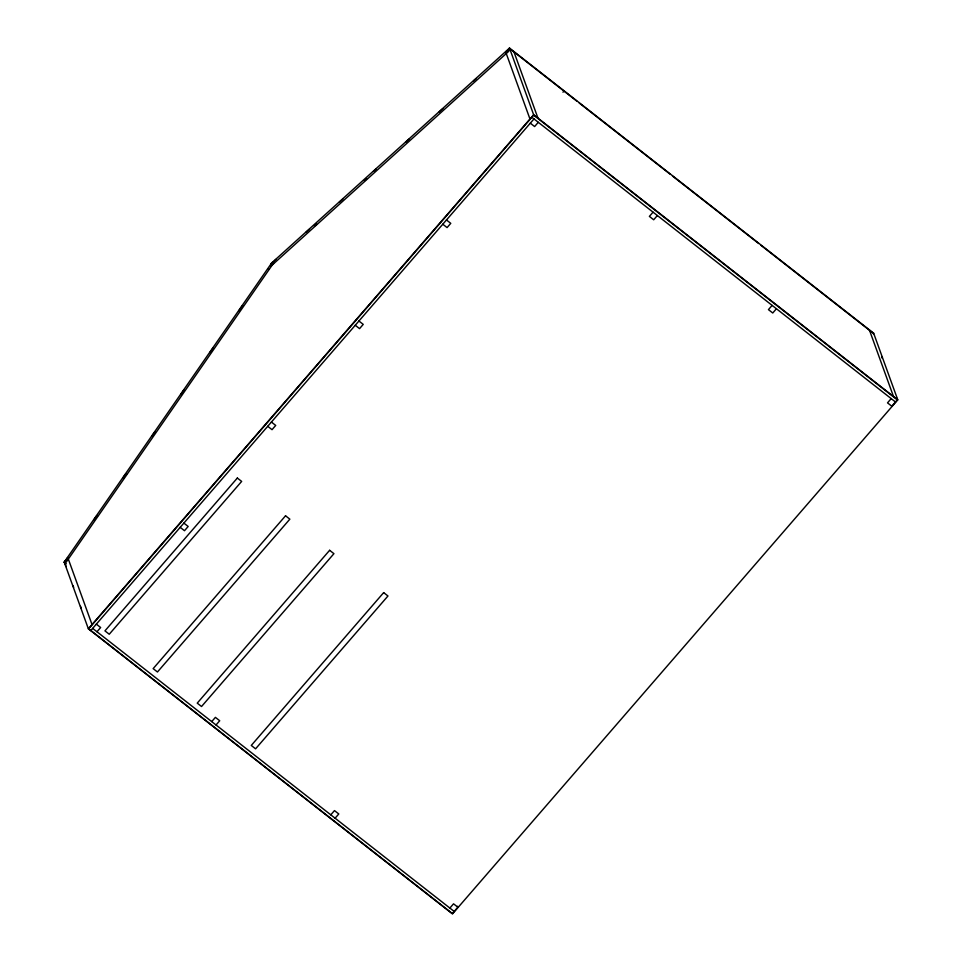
<?xml version="1.0" encoding="UTF-8"?>
<svg xmlns="http://www.w3.org/2000/svg" width="962" height="962" viewBox="0 0 962 962"><rect width="100%" height="100%" fill="white"/><g stroke="black" fill="none" stroke-linecap="round" stroke-linejoin="round"><path stroke-width="1.44" d="M897.774 399.867L533.645 114.767L509.511 48.1L508.754 51.299L270.863 266.221L271.633 263.023L509.511 48.1L873.64 333.201L897.774 399.867L452.489 913.9L88.36 628.799L64.226 562.133L271.633 263.023L273.581 263.083L66.162 562.193L64.226 562.133L67.893 557.888L92.027 624.554M873.46 333.994L873.64 333.201M271.44 263.372L272.511 262.229M64.538 562.157L67.725 557.563M93.603 520.238L96.789 515.644L97.763 515.68M151.731 436.411L154.918 431.818M183.982 389.899L180.796 394.492L181.77 394.528M209.86 352.573L213.047 347.979M238.937 310.666L242.111 306.072L243.085 306.096M509.511 48.1L505.832 52.345L529.966 119.011M88.36 628.799L533.645 114.767M90.825 630.507L533.994 118.927M96.97 631.757L100.637 627.513L96.344 624.146M538.299 122.306L534.619 126.551L530.315 123.184M211.724 721.608L215.404 717.363L219.709 720.742L216.029 724.987M653.054 212.157L649.386 216.402L653.691 219.769L657.359 215.524M330.796 814.838L334.475 810.593L338.78 813.96L335.101 818.205M772.125 305.387L768.446 309.632L772.751 312.999L776.43 308.754M449.867 908.068L453.547 903.823L457.852 907.19L452.332 913.551L88.672 628.823L533.682 115.127L897.342 399.855L891.822 406.229L887.517 402.862L891.197 398.605M274.362 260.942L276.19 259.283M305.88 232.467L309.523 229.172M339.213 202.345L342.869 199.05M373.46 171.404L376.202 168.927M405.88 142.111L409.535 138.817M439.225 111.989L442.869 108.694M473.472 81.049L476.214 78.571M505.892 51.756L509.547 48.461L576.839 101.154M314.321 226.082L316.546 224.074M364.37 180.868L366.594 178.86M562.962 92.172L563.684 91.522M271.176 264.153L272.15 264.189M268.001 268.747L268.975 268.783M126.828 473.761L125.854 473.737L122.667 478.33L123.641 478.354M579.208 102.994L670.117 174.182M672.486 176.034L758.681 243.518M761.038 245.37L873.207 333.189M531.842 117.244L895.502 401.984M446.464 219.973L450.769 223.34L447.089 227.585L442.785 224.218M358.934 321.019L363.239 324.386L359.56 328.631L355.255 325.264M271.404 422.053L275.709 425.432L272.03 429.677L267.725 426.298M183.874 523.1L188.167 526.467L184.5 530.711L180.195 527.344M64.226 562.133L66.366 563.816M92.665 628.39L454.172 911.435M881.685 356.625L882.322 358.381M896.704 398.1L897.342 399.855M869.347 329.834L893.482 396.5M513.816 51.467L537.95 118.134M457.527 906.312L457.852 907.19M64.875 563.095L66.15 566.606M73.016 585.593L73.653 587.349M80.531 606.337L81.157 608.08M237.349 478.042L104.942 630.88L109.247 634.247L241.654 481.409L237.349 478.042M285.546 515.788L153.15 668.626L157.455 671.993L289.851 519.155L285.546 515.788M329.629 550.3L197.234 703.138L201.539 706.505L333.934 553.667L329.629 550.3M383.67 592.616L251.274 745.442L255.579 748.821L387.975 595.983L383.67 592.616"/></g></svg>
